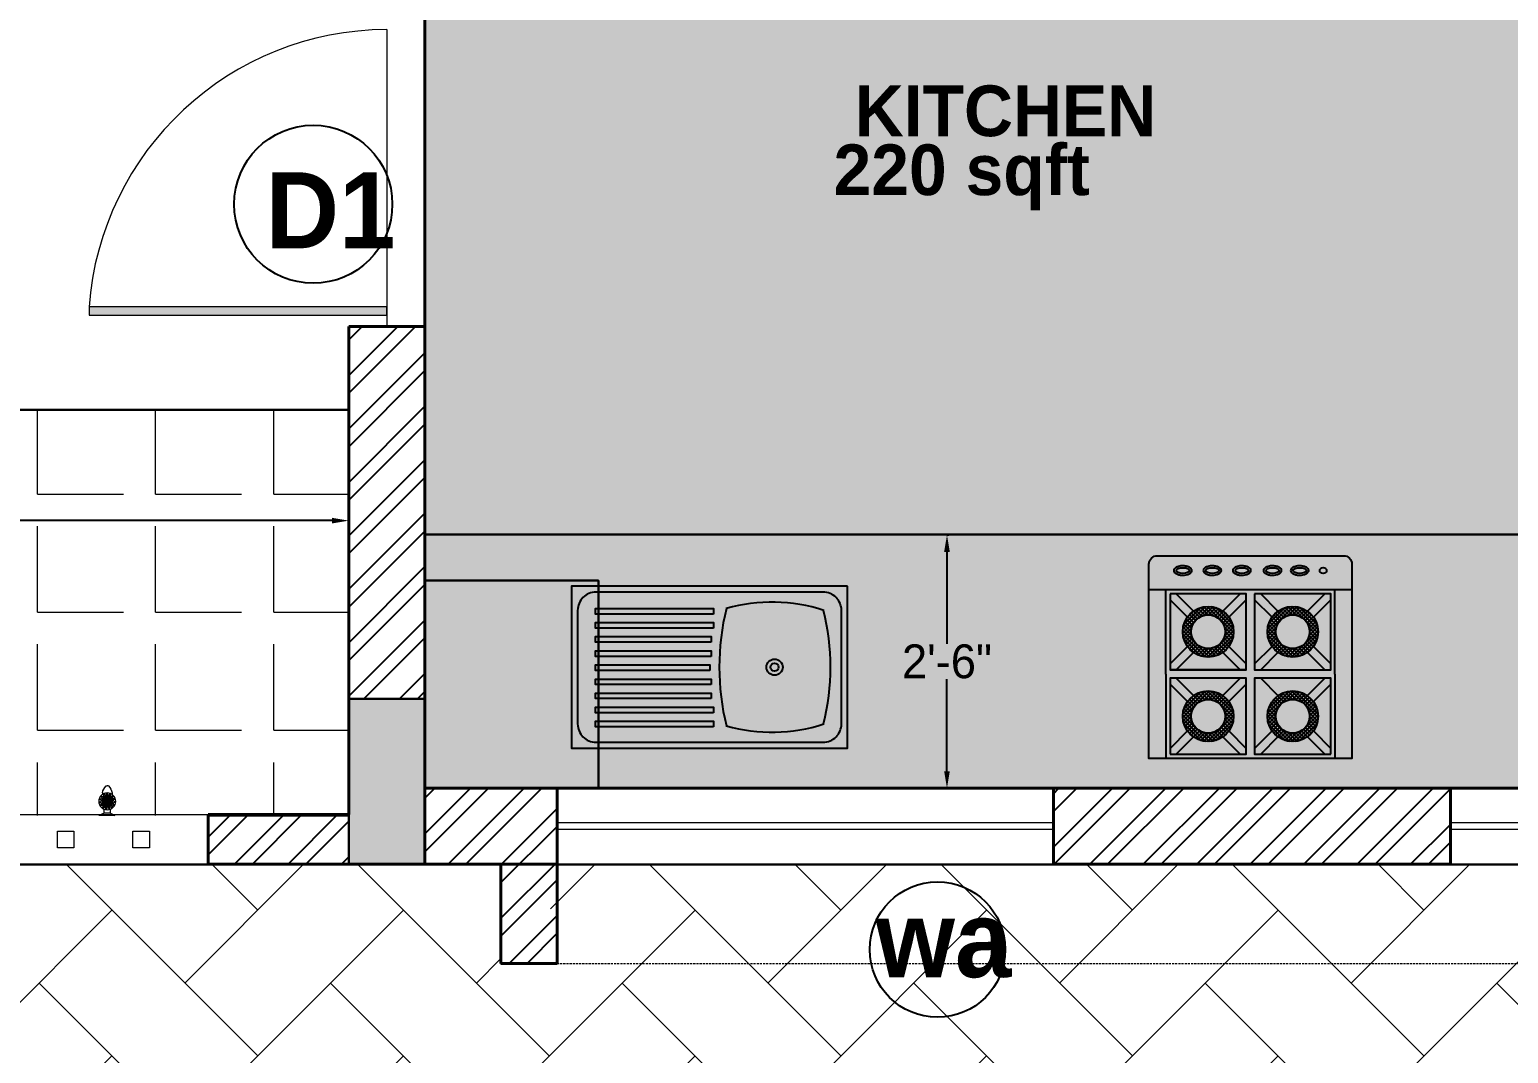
# Model space of a CAD drawing. Header units: feet. Extents: x 3576 to 8206, y -9151 to -6616.
# Drawn here: x 5106.2 to 5281.1, y -8695.8 to -8574.6 of the extents above; entities that cross this region are included whole.
import ezdxf

# ---------------------------------------------------------------- set-up
doc = ezdxf.new("R2010")
doc.units = ezdxf.units.FT
doc.header["$PDMODE"] = 2
doc.linetypes.add('DASHED2', pattern=[0.375, 0.25, -0.125])
doc.layers.get('0').update_dxf_attribs({"linetype": 'CONTINUOUS', "lineweight": 40})
doc.layers.get('Defpoints').update_dxf_attribs({"color": 90, "linetype": 'CONTINUOUS'})
for name, color, linetype, lineweight in [('A-GFLR-MBND', 12, 'CONTINUOUS', 5), ('centre nos', 7, 'CONTINUOUS', 20), ('COLUMN', 254, 'CONTINUOUS', 30), ('FURNITURE', 14, 'CONTINUOUS', 0), ('GRANITE', 47, 'CONTINUOUS', 5), ('H2', 7, 'CONTINUOUS', 5), ('HACHT', 8, 'CONTINUOUS', 9), ('Landscape', 114, 'CONTINUOUS', 5), ('SANITARY WARE', 253, 'CONTINUOUS', 20), ('STAIR', 184, 'CONTINUOUS', 9), ('Wall1', 7, 'CONTINUOUS', 40), ('WINDOW', 180, 'CONTINUOUS', 9)]:
    doc.layers.add(name, color=color, linetype=linetype, lineweight=lineweight)
for name, color, linetype, lineweight, true_color in [('dimension', 7, 'CONTINUOUS', 5, 0x2b17de), ('h12', 7, 'CONTINUOUS', 5, 0x81cdee), ('WALL', 7, 'CONTINUOUS', 40, 0x0b0b0a)]:
    doc.layers.add(name, color=color, linetype=linetype, lineweight=lineweight, true_color=true_color)
doc.layers.add('sanitary', color=252, linetype='CONTINUOUS')
doc.styles.add('ROMANS', font='sanss___.ttf')
doc.styles.get("Standard").update_dxf_attribs({"font": 'GOTHIC.TTF'})
doc.dimstyles.new('dinesh', dxfattribs={"dimtxt": 4, "dimasz": 2, "dimexe": 0.2, "dimexo": 0.1, "dimgap": 0, "dimtad": 0, "dimtih": 1, "dimtoh": 1, "dimdec": 0, "dimzin": 0, "dimdsep": 46, "dimlunit": 4, "dimtxsty": 'Standard', "dimcen": 0, "dimclrd": 251, "dimclre": 251, "dimclrt": 256, "dimadec": 0, "dimazin": 0, "dimtfac": 0.5, "dimtdec": 0, "dimtofl": 0, "dimtmove": 0, "dimatfit": 2, "dimfxl": 0, "dimtolj": 1, "dimtzin": 0, "dimarcsym": 0})

# ---------------------------------------------------------------- blocks, each defined once
blk = doc.blocks.new('TAP')
h = blk.add_hatch()
h.set_pattern_fill('ANSI31', color=0, scale=0.25, angle=-90, style=0)
h.set_pattern_definition([(315, (-0.273875, 9.080778), (0.02209709, 0.02209709), [])])
h.paths.add_polyline_path([(3.91, 2.04, 1), (2.75, 2.04, 1)])
at = {"color": 0}
for p, q in [((4.23, 3.7), (2.33, 3.7)), ((2.96, 3.45), (2.33, 3.7)), ((3.71, 3.45), (4.23, 3.7)), ((2.55, 2.1), (2.33, 2.12)), ((2.57, 2.2), (2.35, 2.25)), ((2.57, 1.88), (2.35, 1.83)), ((2.59, 1.78), (2.39, 1.7)), ((2.64, 2.41), (2.45, 2.52)), ((2.7, 2.5), (2.52, 2.63)), ((2.85, 2.66), (2.72, 2.83)), ((2.94, 2.72), (2.83, 2.91)), ((3.71, 3.45), (2.96, 3.45)), ((2.96, 3.45), (2.96, 2.97)), ((3.15, 2.8), (3.1, 3.01)), ((3.25, 2.82), (3.23, 3.03)), ((3.47, 2.81), (3.51, 3.02)), ((3.57, 2.79), (3.64, 2.99)), ((3.71, 3.45), (3.71, 2.97)), ((3.77, 2.69), (3.9, 2.87)), ((3.86, 2.62), (4, 2.78)), ((4, 2.45), (4.18, 2.56)), ((4.05, 2.36), (4.25, 2.45)), ((4.08, 1.82), (4.29, 1.76)), ((4.11, 2.14), (4.32, 2.17)), ((4.12, 2.04), (4.33, 2.04)), ((2.7, 1.58), (2.52, 1.45)), ((2.76, 1.5), (2.61, 1.35)), ((2.76, 1.04), (2.76, 1.22)), ((2.94, 1.36), (2.83, 1.17)), ((3.03, 1.32), (2.95, 1.12)), ((3.2, 0.2), (3.33, 0.2)), ((3.25, 1.26), (3.23, 1.05)), ((3.47, 0.2), (3.33, 0.2)), ((3.35, 1.26), (3.36, 1.04)), ((3.57, 1.3), (3.64, 1.09)), ((3.67, 1.33), (3.76, 1.14)), ((3.86, 1.46), (4, 1.3)), ((3.91, 1.04), (3.91, 1.22)), ((3.93, 1.53), (4.09, 1.39)), ((4.05, 1.72), (4.25, 1.63))]:
    blk.add_line(p, q, dxfattribs=at)
for radius in [1, 0.67, 0.581]:
    blk.add_circle((3.33, 2.04), radius, dxfattribs=at)
for centre, radius, start, end in [((2.31, 1.97), 0.272, 339.5422, 28.0829), ((2.37, 2.39), 0.272, 315.5422, 4.0829), ((2.43, 1.56), 0.272, 3.5422, 52.0829), ((2.6, 2.75), 0.272, 291.5422, 340.0829), ((2.95, 2.99), 0.272, 267.5422, 316.0829), ((3.37, 3.06), 0.272, 243.5422, 292.0829), ((3.78, 2.96), 0.272, 219.5422, 268.0829), ((4.12, 2.7), 0.272, 195.5422, 244.0829), ((4.32, 2.32), 0.272, 171.5422, 220.0829), ((4.34, 1.89), 0.272, 147.5422, 196.0829), ((2.7, 1.24), 0.272, 27.5422, 76.0829), ((4.24, 1.29), 1.5, 189.4041, 226.0818), ((3.08, 1.05), 0.272, 51.5422, 100.0829), ((3.51, 1.03), 0.272, 75.5422, 124.0829), ((2.42, 1.29), 1.5, 313.9182, 350.5959), ((3.9, 1.19), 0.272, 99.5422, 148.0829), ((4.2, 1.5), 0.272, 123.5422, 172.0829)]:
    blk.add_arc(centre, radius, start, end, dxfattribs=at)
blk = doc.blocks.new('*D188')
at = {"layer": 'Defpoints', "color": 0, "lineweight": 40, "transparency": 16777216}
for p in [(5143.93, -8632.73), (5032.4, -8646.47), (5143.93, -8646.47)]:
    blk.add_point(p, dxfattribs=at)
at = {"layer": 'H2', "color": 251, "lineweight": -2, "transparency": 16777216}
for p, q in [((5032.4, -8632.93), (5032.4, -8632.53)), ((5034.4, -8632.73), (5082.94, -8632.73)), ((5141.93, -8632.73), (5093.39, -8632.73)), ((5143.93, -8632.93), (5143.93, -8632.53))]:
    blk.add_line(p, q, dxfattribs=at)
at = {"layer": 'H2', "color": 251, "lineweight": 40, "transparency": 16777216}
for points in [[(5034.4, -8632.39), (5034.4, -8633.06), (5032.4, -8632.73)], [(5141.93, -8632.39), (5141.93, -8633.06), (5143.93, -8632.73)]]:
    blk.add_solid(points, dxfattribs=at)
at = {"layer": 'H2', "transparency": 16777216, "insert": (5088.16, -8632.73), "char_height": 4, "attachment_point": 5}
blk.add_mtext('\\A1;9\'-4"', dxfattribs=at)
blk = doc.blocks.new('Ss1')
at = {"layer": 'sanitary', "lineweight": 25}
for points in [[(6.54, 4.08), (40.54, 4.08), (40.54, 24.08), (6.54, 24.08)], [(23.06, 21.44), (37.57, 21.44), (37.57, 20.75), (23.06, 20.75)], [(23.06, 19.7), (37.57, 19.7), (37.57, 19.01), (23.06, 19.01)], [(23.36, 17.96), (37.57, 17.96), (37.57, 17.27), (23.36, 17.27)], [(23.36, 16.22), (37.57, 16.22), (37.57, 15.54), (23.36, 15.54)], [(23.51, 14.48), (37.57, 14.48), (37.57, 13.8), (23.51, 13.8)], [(23.36, 12.75), (37.57, 12.75), (37.57, 12.06), (23.36, 12.06)], [(23.36, 11.01), (37.57, 11.01), (37.57, 10.32), (23.36, 10.32)], [(23.06, 9.27), (37.57, 9.27), (37.57, 8.58), (23.06, 8.58)], [(23.06, 7.53), (37.57, 7.53), (37.57, 6.84), (23.06, 6.84)]]:
    blk.add_lwpolyline(points, close=True, dxfattribs=at)
blk.add_lwpolyline([(9.54, 4.83), (37.54, 4.83, 0.414214), (39.79, 7.08), (39.79, 21.08, 0.414214), (37.54, 23.33), (9.54, 23.33, 0.414214), (7.29, 21.08), (7.29, 7.08, 0.414214)], format="xyb", close=True, dxfattribs=at)
blk.add_lwpolyline([(14.99, 22.08), (14.99, 22.08)], dxfattribs=at)
blk.add_lwpolyline([(8.54, 14.08), (8.54, 14.08, 0.414214)], format="xyb", dxfattribs=at)
for radius in [1, 0.5]:
    blk.add_circle((15.53, 14.08), radius, dxfattribs=at)
for centre, radius, start, end in [((15.86, 1.57), 20.53, 74.1372, 108.125), ((38.19, 14.08), 29.55, 166.2979, 193.7021), ((-8.21, 14.08), 30.55, 346.2979, 13.7021), ((15.86, 26.59), 20.53, 251.875, 285.8628)]:
    blk.add_arc(centre, radius, start, end, dxfattribs=at)
blk = doc.blocks.new('COOKINGrange')
at = {"layer": 'centre nos', "lineweight": 25}
h = blk.add_hatch(dxfattribs=at)
h.set_pattern_fill('ANSI37', color=256, scale=2.5, style=0)
h.set_pattern_definition([(315, (0, 43.58852), (-0.220971, -0.220971), []), (225, (0, 43.58852), (-0.220971, 0.220971), [])])
h.paths.add_polyline_path([(23.27, 26.79, 1), (29.27, 26.79, 1)])
h.paths.add_polyline_path([(24.27, 26.79, -1), (28.27, 26.79, -1)], flags=16)
h = blk.add_hatch(dxfattribs=at)
h.set_pattern_fill('ANSI37', color=256, scale=2.5, style=0)
h.set_pattern_definition([(225, (62.53496, 43.58852), (0.220971, -0.220971), []), (315, (62.53496, 43.58852), (0.220971, 0.220971), [])])
h.paths.add_polyline_path([(33.27, 26.79, 1), (39.27, 26.79, 1)])
h.paths.add_polyline_path([(34.27, 26.79, -1), (38.27, 26.79, -1)], flags=16)
h = blk.add_hatch(dxfattribs=at)
h.set_pattern_fill('ANSI37', color=256, scale=2.5, style=0)
h.set_pattern_definition([(45, (0, 0), (-0.220971, 0.220971), []), (135, (0, 0), (-0.220971, -0.220971), [])])
h.paths.add_polyline_path([(23.27, 16.79, 1), (29.27, 16.79, 1)])
h.paths.add_polyline_path([(28.27, 16.79, -1), (24.27, 16.79, -1)], flags=16)
h = blk.add_hatch(dxfattribs=at)
h.set_pattern_fill('ANSI37', color=256, scale=2.5, style=0)
h.set_pattern_definition([(135, (62.53496, 0), (0.220971, 0.220971), []), (45, (62.53496, 0), (0.220971, -0.220971), [])])
h.paths.add_polyline_path([(33.27, 16.79, 1), (39.27, 16.79, 1)])
h.paths.add_polyline_path([(34.27, 16.79, -1), (38.27, 16.79, -1)], flags=16)
blk.add_lwpolyline([(19.27, 8.79), (19.27, 31.79), (43.27, 31.79), (43.27, 8.79, -0.414214), (42.27, 7.79), (20.27, 7.79, -0.414214)], format="xyb", close=True, dxfattribs=at)
for points in [[(21.27, 21.79), (21.27, 31.79)], [(41.27, 21.79), (41.27, 31.79)], [(23.82, 28.53), (21.77, 30.59)], [(24.53, 29.24), (22.47, 31.29)], [(28.01, 29.24), (30.06, 31.29)], [(28.71, 28.53), (30.77, 30.59)], [(33.82, 28.53), (31.77, 30.59)], [(34.53, 29.24), (32.47, 31.29)], [(38.01, 29.24), (40.06, 31.29)], [(38.71, 28.53), (40.77, 30.59)], [(21.77, 23), (23.82, 25.06)], [(31.77, 23), (33.82, 25.06)], [(40.77, 23), (38.71, 25.06)], [(22.47, 22.29), (24.53, 24.35)], [(30.06, 22.29), (28.01, 24.35)], [(32.47, 22.29), (34.53, 24.35)], [(40.06, 22.29), (38.01, 24.35)], [(21.27, 21.79), (21.27, 11.79)], [(22.47, 21.29), (24.53, 19.24)], [(30.06, 21.29), (28.01, 19.24)], [(31.77, 21.29), (40.77, 21.29)], [(32.47, 21.29), (34.53, 19.24)], [(40.06, 21.29), (38.01, 19.24)], [(41.27, 21.79), (41.27, 11.79)], [(21.77, 20.59), (23.82, 18.53)], [(30.77, 20.59), (28.71, 18.53)], [(31.77, 20.59), (33.82, 18.53)], [(40.77, 20.59), (38.71, 18.53)], [(23.82, 15.06), (21.77, 13)], [(24.53, 14.35), (22.47, 12.29)], [(28.01, 14.35), (30.06, 12.29)], [(28.71, 15.06), (30.77, 13)], [(33.82, 15.06), (31.77, 13)], [(34.53, 14.35), (32.47, 12.29)], [(38.01, 14.35), (40.06, 12.29)], [(38.71, 15.06), (40.77, 13)], [(43.27, 11.79), (19.27, 11.79)]]:
    blk.add_lwpolyline(points, dxfattribs=at)
for points in [[(21.77, 31.29), (21.77, 22.29), (30.77, 22.29), (30.77, 31.29)], [(40.77, 31.29), (31.77, 31.29), (31.77, 22.29), (40.77, 22.29)], [(30.77, 12.29), (30.77, 21.29), (21.77, 21.29), (21.77, 12.29)], [(40.77, 12.29), (40.77, 21.29), (31.77, 21.29), (31.77, 12.29)]]:
    blk.add_lwpolyline(points, close=True, dxfattribs=at)
for centre, radius in [((26.27, 26.79), 3), ((36.27, 26.79), 3), ((26.27, 26.79), 2), ((36.27, 26.79), 2), ((26.27, 16.79), 3), ((36.27, 16.79), 3), ((26.27, 16.79), 2), ((36.27, 16.79), 2)]:
    blk.add_circle(centre, radius, dxfattribs=at)
for centre, major_axis, ratio in [((22.67, 9.55), (0.411, 0), 0.833333), ((25.44, 9.55), (0.787, 0), 0.434361), ((28.66, 9.55), (0.787, 0), 0.434361), ((32.29, 9.55), (0.787, 0), 0.434361), ((35.78, 9.55), (0.787, 0), 0.434361), ((39.27, 9.55), (0.787, 0), 0.434361)]:
    blk.add_ellipse(centre, major_axis=major_axis, ratio=ratio, dxfattribs=at)
for points in [[(26.48, 9.55), (26.48, 9.62), (26.46, 9.69), (26.4, 9.81), (26.35, 9.85), (26.22, 9.97), (26.11, 10.02), (25.88, 10.1), (25.75, 10.12), (25.39, 10.15), (25.15, 10.13), (24.83, 10.04), (24.72, 10), (24.57, 9.89), (24.51, 9.83), (24.43, 9.69), (24.4, 9.61), (24.41, 9.45), (24.44, 9.38), (24.52, 9.26), (24.56, 9.21), (24.72, 9.1), (24.83, 9.05), (25.09, 8.98), (25.23, 8.96), (25.57, 8.95), (25.77, 8.97), (26.07, 9.06), (26.18, 9.1), (26.34, 9.22), (26.39, 9.28), (26.46, 9.41), (26.48, 9.48), (26.48, 9.55)], [(29.7, 9.55), (29.7, 9.62), (29.68, 9.69), (29.61, 9.81), (29.57, 9.85), (29.44, 9.97), (29.33, 10.02), (29.1, 10.1), (28.97, 10.12), (28.61, 10.15), (28.37, 10.13), (28.05, 10.04), (27.94, 10), (27.78, 9.89), (27.72, 9.83), (27.64, 9.69), (27.62, 9.61), (27.63, 9.45), (27.65, 9.38), (27.73, 9.26), (27.78, 9.21), (27.93, 9.1), (28.05, 9.05), (28.31, 8.98), (28.45, 8.96), (28.79, 8.95), (28.99, 8.97), (29.28, 9.06), (29.39, 9.1), (29.55, 9.22), (29.61, 9.28), (29.68, 9.41), (29.7, 9.48), (29.7, 9.55)], [(33.32, 9.55), (33.32, 9.62), (33.3, 9.69), (33.24, 9.81), (33.2, 9.85), (33.06, 9.97), (32.96, 10.02), (32.72, 10.1), (32.6, 10.12), (32.23, 10.15), (31.99, 10.13), (31.67, 10.04), (31.57, 10), (31.41, 9.89), (31.35, 9.83), (31.27, 9.69), (31.25, 9.61), (31.25, 9.45), (31.28, 9.38), (31.36, 9.26), (31.41, 9.21), (31.56, 9.1), (31.68, 9.05), (31.94, 8.98), (32.08, 8.96), (32.42, 8.95), (32.62, 8.97), (32.91, 9.06), (33.02, 9.1), (33.18, 9.22), (33.24, 9.28), (33.31, 9.41), (33.32, 9.48), (33.32, 9.55)], [(36.81, 9.55), (36.81, 9.62), (36.79, 9.69), (36.73, 9.81), (36.69, 9.85), (36.55, 9.97), (36.45, 10.02), (36.21, 10.1), (36.09, 10.12), (35.72, 10.15), (35.48, 10.13), (35.16, 10.04), (35.06, 10), (34.9, 9.89), (34.84, 9.83), (34.76, 9.69), (34.74, 9.61), (34.74, 9.45), (34.77, 9.38), (34.85, 9.26), (34.9, 9.21), (35.05, 9.1), (35.17, 9.05), (35.43, 8.98), (35.57, 8.96), (35.91, 8.95), (36.11, 8.97), (36.4, 9.06), (36.51, 9.1), (36.67, 9.22), (36.73, 9.28), (36.8, 9.41), (36.81, 9.48), (36.81, 9.55)], [(40.31, 9.55), (40.31, 9.62), (40.28, 9.69), (40.22, 9.81), (40.18, 9.85), (40.04, 9.97), (39.94, 10.02), (39.7, 10.1), (39.58, 10.12), (39.21, 10.15), (38.97, 10.13), (38.65, 10.04), (38.55, 10), (38.39, 9.89), (38.33, 9.83), (38.25, 9.69), (38.23, 9.61), (38.23, 9.45), (38.26, 9.38), (38.34, 9.26), (38.39, 9.21), (38.54, 9.1), (38.66, 9.05), (38.92, 8.98), (39.06, 8.96), (39.4, 8.95), (39.6, 8.97), (39.89, 9.06), (40, 9.1), (40.16, 9.22), (40.22, 9.28), (40.29, 9.41), (40.31, 9.48), (40.31, 9.55)]]:
    blk.add_open_spline(points, degree=3, knots=[0, 0, 0, 0, 0.235645, 0.235645, 0.471289, 0.471289, 0.923007, 0.923007, 1.374726, 1.374726, 2.149708, 2.149708, 2.58531, 2.58531, 2.901587, 2.901587, 3.158618, 3.158618, 3.415648, 3.415648, 3.672678, 3.672678, 4.155734, 4.155734, 4.63879, 4.63879, 5.295211, 5.295211, 5.754243, 5.754243, 6.057333, 6.057333, 6.283185, 6.283185, 6.283185, 6.283185], dxfattribs=at)
blk = doc.blocks.new('*D180')
at = {"layer": 'Defpoints', "color": 0, "lineweight": 40, "transparency": 16777216}
for p in [(5214.68, -8634.42), (5214.68, -8664.38), (5214.68, -8664.38)]:
    blk.add_point(p, dxfattribs=at)
at = {"layer": 'H2', "color": 251, "lineweight": -2, "transparency": 16777216}
for p, q in [((5214.68, -8634.42), (5214.88, -8634.42)), ((5214.68, -8636.42), (5214.68, -8647.3)), ((5214.68, -8662.38), (5214.68, -8651.5)), ((5214.68, -8664.38), (5214.48, -8664.38))]:
    blk.add_line(p, q, dxfattribs=at)
at = {"layer": 'H2', "color": 251, "lineweight": 40, "transparency": 16777216}
for points in [[(5214.34, -8636.42), (5215.01, -8636.42), (5214.68, -8634.42)], [(5214.34, -8662.38), (5215.01, -8662.38), (5214.68, -8664.38)]]:
    blk.add_solid(points, dxfattribs=at)
at = {"layer": 'H2', "transparency": 16777216, "insert": (5214.68, -8649.4), "char_height": 4, "attachment_point": 5}
blk.add_mtext('\\A1;2\'-6"', dxfattribs=at)

msp = doc.modelspace()

# ---------------------------------------------------------------- hatches: boundary and pattern name
at = {"layer": 'COLUMN', "lineweight": 25}
h = msp.add_hatch(dxfattribs=at)
h.set_pattern_fill('ANSI32', color=32, scale=0.469565, style=0)
h.set_pattern_definition([(45, (5143.9255, -8685.1223), (-3.16261, 3.16261), []), (45, (5146.034, -8685.1223), (-3.16261, 3.16261), [])])
h.paths.add_polyline_path([(5152.9255, -8609.7521), (5143.9255, -8609.7521), (5143.9255, -8653.8179), (5152.9255, -8653.8179)])
h.paths.add_polyline_path([(5168.5865, -8664.3831), (5152.9255, -8664.3831), (5152.9255, -8673.3831), (5161.9255, -8673.3831), (5161.9255, -8685.1223), (5168.5865, -8685.1223), (5168.5865, -8673.3831), (5168.5777, -8673.3831)])
h.paths.add_polyline_path([(5274.2299, -8664.3831), (5227.2619, -8664.3831), (5227.2619, -8673.3831), (5274.2299, -8673.3831)])
at = {"layer": 'COLUMN'}
msp.add_hatch(color=256, dxfattribs=at).paths.add_polyline_path([(5152.9255, -8653.8179), (5143.9255, -8653.8179), (5143.9255, -8673.3831), (5152.9255, -8673.3831)])
msp.add_hatch(color=256, dxfattribs=at).paths.add_polyline_path([(5152.9255, -8653.8179), (5143.9255, -8653.8179), (5143.9255, -8673.3831), (5152.9255, -8673.3831)])
at = {"layer": 'COLUMN', "lineweight": 25}
h = msp.add_hatch(dxfattribs=at)
h.set_pattern_fill('ANSI32', color=32, scale=0.469565, style=0)
h.set_pattern_definition([(45, (5035.5342, -8673.383), (-3.16261, 3.16261), []), (45, (5037.6426, -8673.383), (-3.16261, 3.16261), [])])
h.paths.add_polyline_path([(5143.9255, -8667.5136), (5127.2951, -8667.5136), (5127.2951, -8673.3831), (5143.9255, -8673.3831)])
h.paths.add_polyline_path([(5049.0342, -8667.5136), (5035.5342, -8667.5136), (5035.5342, -8673.3831), (5049.0342, -8673.3831)])
at = {"layer": 'dimension', "lineweight": 40}
msp.add_hatch(color=252, dxfattribs=at).paths.add_polyline_path([(5148.4255, -8607.4343), (5113.209, -8607.4343), (5113.209, -8608.4125), (5148.4255, -8608.4125)])
at = {"layer": 'h12'}
h = msp.add_hatch(dxfattribs=at)
h.set_pattern_fill('ANGLE', color=151, scale=2, style=0)
h.set_pattern_definition([(0, (-2255.091, -5290.758), (0, 13.97), [10.16, -3.81]), (90, (-2255.091, -5290.758), (-13.97, 9e-16), [10.16, -3.81])])
h.paths.add_polyline_path([(5032.4038, -8619.6018), (5143.9255, -8619.6018), (5143.9255, -8667.6018), (5035.5342, -8667.6018), (5035.5342, -8657.8192), (5032.4038, -8657.8192)])
at = {"layer": 'HACHT', "lineweight": 40}
h = msp.add_hatch(color=256, dxfattribs=at)
h.set_gradient(color1=(149, 223, 192), color2=(243, 251, 248), one_color=1, tint=0.97, name='INVCYLINDER')
h.paths.add_polyline_path([(5276.1864, -8519.9918), (5324.1864, -8519.9918), (5348.5777, -8519.9918), (5348.5777, -8563.4086), (5348.5777, -8664.3831), (5152.9255, -8664.3831), (5152.9255, -8519.9918)])
at = {"layer": 'Landscape', "lineweight": 15}
h = msp.add_hatch(dxfattribs=at)
h.set_pattern_fill('AR-HBONE', color=43, scale=0.12, style=0)
h.set_pattern_definition([(45, (-2255.091, -5290.758), (2e-15, 17.242092), [36.576, -12.192]), (135, (-2246.47, -5282.137), (2e-15, 17.242092), [36.576, -12.192])])
h.paths.add_polyline_path([(5026.5342, -8612.432), (4978.5216, -8612.432), (4978.5109, -8753.8061), (5362.5751, -8753.8352), (5362.5751, -8840.8614), (6002.4524, -8840.8614), (6002.4524, -8794.2962), (5591.969, -8794.2962), (5591.969, -8696.9496), (5559.6399, -8696.9496), (5559.6399, -8676.2105), (5386.0888, -8676.2105), (5386.0888, -8696.9496), (5348.5777, -8696.9496), (5348.5777, -8673.4714), (5167.7951, -8673.4714), (5167.7951, -8685.2105), (5161.9255, -8685.2105), (5161.9255, -8673.4714), (5026.5342, -8673.4714)])

# ---------------------------------------------------------------- linework, layer by layer
at = {"color": 252, "lineweight": 0}
msp.add_lwpolyline([(5148.4255, -8574.6229, 0.39255434), (5113.209, -8607.4343)], format="xyb", dxfattribs=at)
msp.add_lwpolyline([(5148.4255, -8574.6229), (5148.4255, -8609.8403)], dxfattribs=at)
msp.add_lwpolyline([(5148.4255, -8574.6229), (5148.4255, -8609.8403)], dxfattribs=at)
msp.add_lwpolyline([(5113.209, -8608.4125), (5148.4255, -8608.4125), (5148.4255, -8607.4343), (5113.209, -8607.4343)], close=True, dxfattribs=at)
at = {"layer": 'A-GFLR-MBND', "color": 1, "lineweight": 30}
msp.add_line((5152.9255, -8653.8179), (5152.9255, -8673.3831), dxfattribs=at)
msp.add_lwpolyline([(5152.9255, -8653.8179), (5143.9255, -8653.8179), (5143.9255, -8673.3831), (5152.9255, -8673.3831)], close=True, dxfattribs=at)
msp.add_lwpolyline([(5152.9255, -8653.8179), (5143.9255, -8653.8179), (5143.9255, -8673.3831), (5152.9255, -8673.3831)], close=True, dxfattribs=at)
at = {"layer": 'COLUMN', "lineweight": 40}
for p, q in [((5152.9255, -8653.8179), (5152.9255, -8673.3831)), ((5227.2619, -8668.4918), (5227.2619, -8669.2744)), ((5227.2619, -8668.4918), (5227.2619, -8669.2744))]:
    msp.add_line(p, q, dxfattribs=at)
at = {"layer": 'COLUMN', "color": 7, "lineweight": 25}
for centre, radius in [((5139.7203, -8595.2885), 9.3519), ((5213.5545, -8683.4764), 8.0112)]:
    msp.add_circle(centre, radius, dxfattribs=at)
at = {"layer": 'dimension', "color": 250, "linetype": 'DASHED2', "lineweight": 13}
msp.add_line((5167.7951, -8685.1223), (5348.5777, -8685.1223), dxfattribs=at)
at = {"layer": 'GRANITE', "lineweight": 30}
for points in [[(5226.4704, -8664.3831), (5152.9255, -8664.3831), (5152.9255, -8634.3831), (5324.5777, -8634.3831), (5324.5777, -8519.9918)], [(5032.4038, -8619.6018), (5143.9255, -8619.6018), (5143.9255, -8667.6018), (5127.2951, -8667.6018)]]:
    msp.add_lwpolyline(points, dxfattribs=at)
at = {"layer": 'H2', "lineweight": 30}
msp.add_lwpolyline([(5152.9255, -8639.8195), (5173.4587, -8639.8195), (5173.4587, -8664.3831), (5168.1255, -8664.3831)], dxfattribs=at)
at = {"layer": 'STAIR', "color": 7}
msp.add_lwpolyline([(5026.5342, -8518.2962), (5026.5342, -8673.4714), (5161.9255, -8673.4714), (5161.9255, -8685.2105), (5168.5865, -8685.1223), (5168.5776, -8673.4721), (5348.5777, -8673.4714), (5348.5777, -8696.9496), (5386.0888, -8696.9496), (5386.0888, -8676.2105), (5559.6399, -8676.2105), (5559.6399, -8696.9496), (5591.969, -8696.9496), (5591.969, -8794.2962), (6002.4524, -8794.2962), (6002.4524, -8840.8614), (5362.5751, -8840.8614), (5362.5751, -8753.8352), (4978.5109, -8753.8061), (4978.5216, -8612.432)], dxfattribs=at)
at = {"layer": 'WALL'}
for p, q in [((5168.5865, -8664.3831), (5152.9255, -8664.3831)), ((5168.5777, -8673.3831), (5168.5865, -8664.3831)), ((5168.5777, -8673.3831), (5152.9255, -8673.3831))]:
    msp.add_line(p, q, dxfattribs=at)
at = {"layer": 'WALL', "lineweight": 40}
msp.add_lwpolyline([(5276.1864, -8519.9918), (5324.1864, -8519.9918), (5324.1864, -8519.9918), (5348.5777, -8519.9918), (5348.5777, -8563.4086), (5348.5777, -8664.3831), (5152.9255, -8664.3831), (5152.9255, -8519.9918), (5276.1864, -8519.9918), (5276.1864, -8519.9918)], close=True, dxfattribs=at)
at = {"layer": 'Wall1', "color": 7, "lineweight": 40}
for p, q in [((5152.9255, -8609.7521), (5143.9255, -8609.7521)), ((5143.9255, -8609.7521), (5143.9255, -8667.5136)), ((5143.9255, -8609.7521), (5143.9255, -8667.5136)), ((5152.9255, -8609.7521), (5143.9255, -8609.7521)), ((5152.9255, -8664.3831), (5152.9255, -8609.7521)), ((5152.9255, -8664.3831), (5152.9255, -8609.7521)), ((5168.5865, -8664.3831), (5152.9255, -8664.3831)), ((5168.5865, -8664.3831), (5152.9255, -8664.3831)), ((5168.5865, -8664.3831), (5168.5865, -8685.1223)), ((5127.2951, -8667.6018), (5127.2951, -8673.3831)), ((5127.2951, -8673.3831), (5161.9255, -8673.3831)), ((5161.9255, -8673.3831), (5161.9255, -8685.1223)), ((5161.9255, -8685.1223), (5168.5865, -8685.1223))]:
    msp.add_line(p, q, dxfattribs=at)
for points in [[(5227.2619, -8664.3831), (5227.2619, -8673.3831), (5274.2299, -8673.3831), (5274.2299, -8664.3831), (5227.2619, -8664.3831)], [(5227.2619, -8664.3831), (5227.2619, -8673.3831), (5274.2299, -8673.3831), (5274.2299, -8664.3831), (5227.2619, -8664.3831)], [(5127.2956, -8667.5136), (5143.9255, -8667.5136)]]:
    msp.add_lwpolyline(points, dxfattribs=at)
at = {"layer": 'WINDOW', "color": 5}
for points in [[(5168.5777, -8673.3831), (5168.5865, -8664.3831), (5227.2619, -8664.3831), (5227.2619, -8673.3831)], [(5168.5777, -8673.3831), (5168.5865, -8664.3831), (5227.2619, -8664.3831), (5227.2619, -8673.3831)], [(5274.2414, -8673.3831), (5274.2502, -8664.3831), (5332.9255, -8664.3831), (5332.9255, -8673.3831)], [(5274.2414, -8673.3831), (5274.2502, -8664.3831), (5332.9255, -8664.3831), (5332.9255, -8673.3831)], [(5049.0342, -8667.5136), (5127.2951, -8667.5136), (5127.2951, -8673.3831), (5049.0342, -8673.3831)]]:
    msp.add_lwpolyline(points, close=True, dxfattribs=at)
for points in [[(5227.2619, -8668.4918), (5168.5817, -8668.4918)], [(5227.2619, -8668.4918), (5168.5817, -8668.4918)], [(5332.9255, -8668.4918), (5274.2454, -8668.4918)], [(5332.9255, -8668.4918), (5274.2454, -8668.4918)], [(5227.2619, -8669.2744), (5168.5817, -8669.2744)], [(5227.2619, -8669.2744), (5168.5817, -8669.2744)], [(5332.9255, -8669.2744), (5274.2454, -8669.2744)], [(5332.9255, -8669.2744), (5274.2454, -8669.2744)]]:
    msp.add_lwpolyline(points, dxfattribs=at)
at = {"layer": 'WINDOW', "color": 7}
for points in [[(5109.469, -8669.4719), (5111.4255, -8669.4719), (5111.4255, -8671.4349), (5109.469, -8671.4349), (5109.469, -8669.4783)], [(5118.3821, -8669.4719), (5120.3386, -8669.4719), (5120.3386, -8671.4349), (5118.3821, -8671.4349), (5118.3821, -8669.4783)]]:
    msp.add_lwpolyline(points, dxfattribs=at)

# ---------------------------------------------------------------- block references
at = {"layer": 'FURNITURE', "xscale": -1, "rotation": 180}
msp.add_blockref('TAP', (5112.0291, -8663.8994), dxfattribs=at)
at = {"layer": 'SANITARY WARE', "rotation": 179.9999999999999}
for name, p, xscale, yscale, zscale in [('COOKINGrange', (5281.8389, -8629.0838), 0.999993419914972, 0.999993419914972, 0.999993419914972), ('Ss1', (5209.1932, -8636.5484), 0.9599936835002154, 0.9599936835002154, 0.9599936835002154)]:
    msp.add_blockref(name, p, dxfattribs=dict(at, xscale=xscale, yscale=yscale, zscale=zscale))

# ---------------------------------------------------------------- texts
at = {"layer": 'Wall1', "color": 5, "attachment_point": 1, "style": 'ROMANS'}
for s, insert, char_height, width in [('{\\fStylus BT|b1|i0|c0|p34;\\C7; KITCHEN}', (5201.5343, -8581.2367), 6, 2.842170943040401e-14), ('{\\fStylus BT|b1|i0|c0|p34;\\C7;220 sqft}', (5201.2585, -8588.2119), 6, 2.842170943040401e-14), ('{\\fStylus BT|b1|i0|c0|p34;\\C7;D1}', (5134.085, -8591.5024), 9, 240.321526), ('{\\fStylus BT|b1|i0|c0|p34;\\C7;wa}', (5206.2461, -8677.7478), 9, 240.321526)]:
    msp.add_mtext(s, dxfattribs=dict(at, insert=insert, char_height=char_height, width=width))

# ---------------------------------------------------------------- dimensions: what is measured, and where the dimension line sits
at = {"layer": 'H2', "color": 255}
dim = msp.add_linear_dim(base=(5143.9255, -8632.7281), p1=(5032.4038, -8646.4714), p2=(5143.9255, -8646.4714), dimstyle='dinesh', dxfattribs=at)
dim.commit()
dim.dimension.update_dxf_attribs({"geometry": '*D188', "text_midpoint": (5088.1647, -8632.7281)})
dim = msp.add_linear_dim(base=(5214.6761, -8664.3831), p1=(5214.6761, -8634.4156), p2=(5214.6761, -8664.3831), angle=90, dimstyle='dinesh', dxfattribs=at)
dim.commit()
dim.dimension.update_dxf_attribs({"geometry": '*D180', "text_midpoint": (5214.6761, -8649.3994)})

doc.saveas('drawing.dxf')
